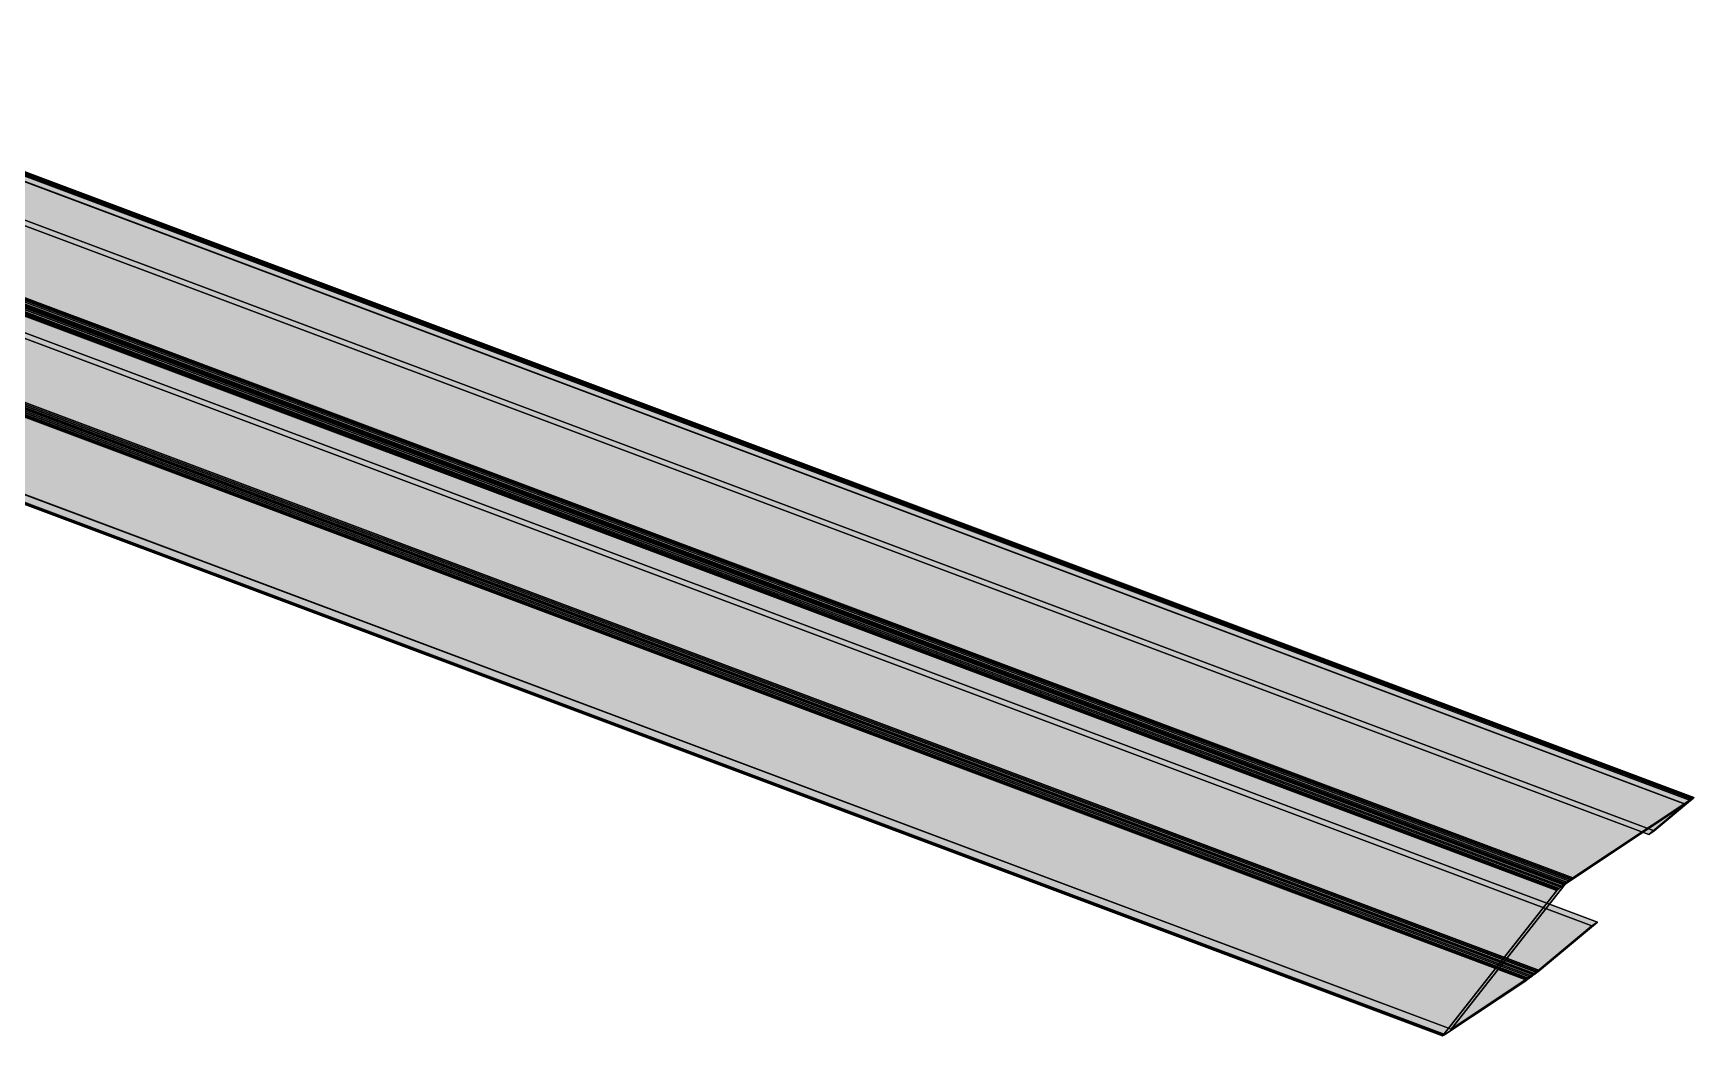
# Model space of a CAD drawing. Header units: millimetres. Extents: x 50 to 612415, y 2 to 4150.
# Drawn here: x 507085.2 to 507453.4, y 1958.2 to 2180.6 of the extents above; entities that cross this region are included whole.
import ezdxf

# ---------------------------------------------------------------- set-up
doc = ezdxf.new("R2010")
doc.units = ezdxf.units.MM
doc.layers.add('HATCH', color=8, linetype='Continuous', lineweight=9)
doc.layers.add('OUTLINE', color=7, linetype='Continuous', lineweight=25)

msp = doc.modelspace()

# ---------------------------------------------------------------- hatches: boundary and pattern name
at = {"layer": 'HATCH', "true_color": 0x617c87}
for points in [[(505332.453, 2778.502), (505358.826, 2796.084), (507452.91, 2010.802), (507426.537, 1993.22)], [(505360.265, 2793.808), (505333.892, 2776.226), (507425.099, 1992.023), (507451.471, 2009.605)], [(505369.702, 2781.767), (505368.499, 2780.965), (507443.397, 2002.878), (507444.6, 2003.68)], [(505332.052, 2776.784), (505331.991, 2777.24), (507425.227, 1992.276), (507424.846, 1991.986)], [(505333.863, 2776.147), (505333.867, 2776.119), (507424.993, 1991.946), (507425.017, 1991.964)], [(505499.791, 2706.735), (505500.994, 2707.537), (507431.992, 1983.412), (507430.789, 1982.61)], [(505494.482, 2674.078), (505512.662, 2686.199), (507417.758, 1971.788), (507399.578, 1959.667)], [(505512.662, 2686.199), (505512.675, 2686.21), (507417.774, 1971.798), (507417.758, 1971.788)], [(505512.691, 2686.269), (505512.689, 2686.294), (507417.854, 1971.857), (507417.832, 1971.841)], [(505514.536, 2685.445), (505514.567, 2685.041), (507417.503, 1971.44), (507417.85, 1971.702)], [(505514.101, 2683.923), (505495.921, 2671.803), (507398.139, 1958.471), (507416.319, 1970.591)], [(505514.301, 2684.108), (505514.101, 2683.923), (507416.319, 1970.591), (507416.565, 1970.759)]]:
    msp.add_hatch(color=145, dxfattribs=at).paths.add_polyline_path(points)
at = {"layer": 'HATCH', "true_color": 0x607b86}
for points in [[(505358.826, 2796.084), (505359.105, 2796.204), (507453.131, 2010.944), (507452.91, 2010.802)], [(505360.28, 2793.815), (505360.265, 2793.808), (507451.471, 2009.605), (507451.484, 2009.614)], [(505512.689, 2686.294), (505512.684, 2686.321), (507417.876, 1971.874), (507417.854, 1971.857)], [(505514.445, 2685.877), (505514.536, 2685.445), (507417.85, 1971.702), (507418.198, 1971.97)], [(505494.467, 2674.071), (505494.482, 2674.078), (507399.578, 1959.667), (507399.566, 1959.659)], [(505495.921, 2671.803), (505495.68, 2671.692), (507397.943, 1958.344), (507398.139, 1958.471)]]:
    msp.add_hatch(color=155, dxfattribs=at).paths.add_polyline_path(points)
at = {"layer": 'HATCH', "true_color": 0x5f7984}
msp.add_hatch(color=155, dxfattribs=at).paths.add_polyline_path([(505359.105, 2796.204), (505359.434, 2796.226), (507453.285, 2011.032), (507453.131, 2010.944)])
at = {"layer": 'HATCH', "true_color": 0x5d7782}
msp.add_hatch(color=155, dxfattribs=at).paths.add_polyline_path([(505359.434, 2796.226), (505359.797, 2796.15), (507453.365, 2011.062), (507453.285, 2011.032)])
at = {"layer": 'HATCH', "true_color": 0x5b747f}
for points in [[(505359.797, 2796.15), (505360.183, 2795.978), (507453.368, 2011.033), (507453.365, 2011.062)], [(505368.499, 2780.965), (505360.441, 2793.71), (507451.456, 2009.579), (507443.397, 2002.878)], [(505361.644, 2794.512), (505369.702, 2781.767), (507444.6, 2003.68), (507452.659, 2010.381)], [(505512.647, 2686.404), (505499.791, 2706.735), (507430.789, 1982.61), (507417.934, 1971.921)], [(505500.994, 2707.537), (505513.849, 2687.206), (507419.137, 1972.723), (507431.992, 1983.412)]]:
    msp.add_hatch(color=147, dxfattribs=at).paths.add_polyline_path(points)
at = {"layer": 'HATCH', "true_color": 0x59727c}
msp.add_hatch(color=147, dxfattribs=at).paths.add_polyline_path([(505360.183, 2795.978), (505360.575, 2795.716), (507453.295, 2010.946), (507453.368, 2011.033)])
at = {"layer": 'HATCH', "true_color": 0x576f79}
msp.add_hatch(color=147, dxfattribs=at).paths.add_polyline_path([(505360.575, 2795.716), (505360.959, 2795.376), (507453.148, 2010.804), (507453.295, 2010.946)])
at = {"layer": 'HATCH', "true_color": 0x58707a}
msp.add_hatch(color=147, dxfattribs=at).paths.add_polyline_path([(505360.959, 2795.376), (505361.32, 2794.969), (507452.933, 2010.614), (507453.148, 2010.804)])
at = {"layer": 'HATCH', "true_color": 0x5a737e}
for points in [[(505361.32, 2794.969), (505361.644, 2794.512), (507452.659, 2010.381), (507452.933, 2010.614)], [(505360.36, 2793.795), (505360.339, 2793.807), (507451.501, 2009.621), (507451.499, 2009.618)], [(505360.441, 2793.71), (505360.423, 2793.735), (507451.471, 2009.592), (507451.456, 2009.579)], [(505494.388, 2674.09), (505494.409, 2674.079), (507399.549, 1959.651), (507399.55, 1959.654)], [(505494.765, 2671.808), (505494.425, 2671.991), (507397.698, 1958.264), (507397.673, 1958.217)]]:
    msp.add_hatch(color=147, dxfattribs=at).paths.add_polyline_path(points)
at = {"layer": 'HATCH', "true_color": 0x5f7985}
for points in [[(505360.298, 2793.817), (505360.28, 2793.815), (507451.484, 2009.614), (507451.493, 2009.619)], [(505512.684, 2686.321), (505512.674, 2686.349), (507417.897, 1971.89), (507417.876, 1971.874)], [(505514.297, 2686.324), (505514.445, 2685.877), (507418.198, 1971.97), (507418.535, 1972.235)], [(505494.449, 2674.069), (505494.467, 2674.071), (507399.566, 1959.659), (507399.556, 1959.654)], [(505495.68, 2671.692), (505495.402, 2671.656), (507397.797, 1958.258), (507397.943, 1958.344)]]:
    msp.add_hatch(color=155, dxfattribs=at).paths.add_polyline_path(points)
at = {"layer": 'HATCH', "true_color": 0x5e7883}
for points in [[(505360.318, 2793.814), (505360.298, 2793.817), (507451.493, 2009.619), (507451.499, 2009.622)], [(505332.38, 2775.813), (505332.184, 2776.303), (507424.472, 1991.695), (507424.116, 1991.412)], [(505333.875, 2776.089), (505333.887, 2776.058), (507424.947, 1991.91), (507424.969, 1991.928)], [(505512.674, 2686.349), (505512.662, 2686.377), (507417.917, 1971.906), (507417.897, 1971.89)], [(505514.096, 2686.771), (505514.297, 2686.324), (507418.535, 1972.235), (507418.851, 1972.488)], [(505494.43, 2674.072), (505494.449, 2674.069), (507399.556, 1959.654), (507399.551, 1959.651)], [(505495.402, 2671.656), (505495.094, 2671.695), (507397.707, 1958.215), (507397.797, 1958.258)]]:
    msp.add_hatch(color=155, dxfattribs=at).paths.add_polyline_path(points)
at = {"layer": 'HATCH', "true_color": 0x5c7580}
for points in [[(505360.339, 2793.807), (505360.318, 2793.814), (507451.499, 2009.622), (507451.501, 2009.621)], [(505512.662, 2686.377), (505512.647, 2686.404), (507417.934, 1971.921), (507417.917, 1971.906)], [(505513.849, 2687.206), (505514.096, 2686.771), (507418.851, 1972.488), (507419.137, 1972.723)]]:
    msp.add_hatch(color=147, dxfattribs=at).paths.add_polyline_path(points)
at = {"layer": 'HATCH', "true_color": 0x58717b}
for points in [[(505360.382, 2793.778), (505360.36, 2793.795), (507451.499, 2009.618), (507451.493, 2009.612)], [(505360.423, 2793.735), (505360.403, 2793.758), (507451.484, 2009.603), (507451.471, 2009.592)], [(505333.28, 2774.469), (505332.938, 2774.879), (507423.513, 1990.914), (507423.287, 1990.717)], [(505334.027, 2773.836), (505333.647, 2774.117), (507423.123, 1990.564), (507423.027, 1990.461)], [(505333.922, 2776), (505333.943, 2775.974), (507424.895, 1991.867), (507424.909, 1991.879)], [(505333.966, 2775.952), (505333.99, 2775.934), (507424.879, 1991.851), (507424.885, 1991.857)]]:
    msp.add_hatch(color=147, dxfattribs=at).paths.add_polyline_path(points)
at = {"layer": 'HATCH', "true_color": 0x566e78}
for points in [[(505360.403, 2793.758), (505360.382, 2793.778), (507451.493, 2009.612), (507451.484, 2009.603)], [(505333.647, 2774.117), (505333.28, 2774.469), (507423.287, 1990.717), (507423.123, 1990.564)], [(505333.943, 2775.974), (505333.966, 2775.952), (507424.885, 1991.857), (507424.895, 1991.867)], [(505494.425, 2671.991), (505494.425, 2671.991), (507397.698, 1958.264), (507397.698, 1958.264)], [(507397.673, 1958.217), (507397.698, 1958.264), (507397.698, 1958.264)]]:
    msp.add_hatch(color=147, dxfattribs=at).paths.add_polyline_path(points)
at = {"layer": 'HATCH', "true_color": 0x627c88}
for points in [[(505331.991, 2777.24), (505332.003, 2777.653), (507425.599, 1992.554), (507425.227, 1992.276)], [(505333.864, 2776.173), (505333.863, 2776.147), (507425.017, 1991.964), (507425.04, 1991.982)]]:
    msp.add_hatch(color=145, dxfattribs=at).paths.add_polyline_path(points)
at = {"layer": 'HATCH', "true_color": 0x627d88}
for points in [[(505332.003, 2777.653), (505332.086, 2778.01), (507425.95, 1992.81), (507425.599, 1992.554)], [(505332.086, 2778.01), (505332.238, 2778.296), (507426.267, 1993.035), (507425.95, 1992.81)], [(505333.869, 2776.195), (505333.864, 2776.173), (507425.04, 1991.982), (507425.062, 1991.998)], [(505333.878, 2776.213), (505333.869, 2776.195), (507425.062, 1991.998), (507425.082, 1992.012)], [(505512.675, 2686.21), (505512.684, 2686.226), (507417.792, 1971.811), (507417.774, 1971.798)], [(505512.684, 2686.226), (505512.689, 2686.246), (507417.811, 1971.825), (507417.792, 1971.811)], [(505512.689, 2686.246), (505512.691, 2686.269), (507417.832, 1971.841), (507417.811, 1971.825)], [(505514.448, 2684.362), (505514.301, 2684.108), (507416.565, 1970.759), (507416.851, 1970.961)], [(505514.537, 2684.676), (505514.448, 2684.362), (507416.851, 1970.961), (507417.166, 1971.19)], [(505514.567, 2685.041), (505514.537, 2684.676), (507417.166, 1971.19), (507417.503, 1971.44)]]:
    msp.add_hatch(color=145, dxfattribs=at).paths.add_polyline_path(points)
at = {"layer": 'HATCH', "true_color": 0x607a85}
for points in [[(505332.184, 2776.303), (505332.052, 2776.784), (507424.846, 1991.986), (507424.472, 1991.695)], [(505333.867, 2776.119), (505333.875, 2776.089), (507424.969, 1991.928), (507424.993, 1991.946)]]:
    msp.add_hatch(color=155, dxfattribs=at).paths.add_polyline_path(points)
at = {"layer": 'HATCH', "true_color": 0x617c88}
for points in [[(505332.238, 2778.296), (505332.453, 2778.502), (507426.537, 1993.22), (507426.267, 1993.035)], [(505333.892, 2776.226), (505333.878, 2776.213), (507425.082, 1992.012), (507425.099, 1992.023)]]:
    msp.add_hatch(color=145, dxfattribs=at).paths.add_polyline_path(points)
at = {"layer": 'HATCH', "true_color": 0x5d7681}
for points in [[(505332.635, 2775.333), (505332.38, 2775.813), (507424.116, 1991.412), (507423.792, 1991.149)], [(505333.887, 2776.058), (505333.903, 2776.028), (507424.927, 1991.894), (507424.947, 1991.91)]]:
    msp.add_hatch(color=155, dxfattribs=at).paths.add_polyline_path(points)
at = {"layer": 'HATCH', "true_color": 0x5b747e}
for points in [[(505332.938, 2774.879), (505332.635, 2775.333), (507423.792, 1991.149), (507423.513, 1990.914)], [(505333.903, 2776.028), (505333.922, 2776), (507424.909, 1991.879), (507424.927, 1991.894)], [(507424.846, 1991.986), (507453.365, 2011.062), (507453.368, 2011.033)], [(507424.846, 1991.986), (507453.285, 2011.032), (507453.365, 2011.062)], [(507424.846, 1991.986), (507453.368, 2011.033), (507453.295, 2010.946)], [(507424.846, 1991.986), (507453.131, 2010.944), (507453.285, 2011.032)], [(507424.846, 1991.986), (507453.295, 2010.946), (507453.148, 2010.804)], [(507424.846, 1991.986), (507452.91, 2010.802), (507453.131, 2010.944)], [(507424.846, 1991.986), (507453.148, 2010.804), (507452.933, 2010.614)], [(507424.846, 1991.986), (507426.537, 1993.22), (507452.91, 2010.802)], [(507424.846, 1991.986), (507452.933, 2010.614), (507425.099, 1992.023)], [(507452.933, 2010.614), (507451.471, 2009.605), (507425.099, 1992.023)], [(507452.933, 2010.614), (507444.6, 2003.68), (507443.397, 2002.878)], [(507452.933, 2010.614), (507443.397, 2002.878), (507451.456, 2009.579)], [(507452.933, 2010.614), (507452.659, 2010.381), (507444.6, 2003.68)], [(507452.933, 2010.614), (507451.456, 2009.579), (507451.471, 2009.592)], [(507452.933, 2010.614), (507451.471, 2009.592), (507451.484, 2009.603)], [(507452.933, 2010.614), (507451.484, 2009.614), (507451.471, 2009.605)], [(507452.933, 2010.614), (507451.484, 2009.603), (507451.493, 2009.612)], [(507452.933, 2010.614), (507451.493, 2009.619), (507451.484, 2009.614)], [(507452.933, 2010.614), (507451.493, 2009.612), (507451.499, 2009.618)], [(507452.933, 2010.614), (507451.499, 2009.622), (507451.493, 2009.619)], [(507452.933, 2010.614), (507451.499, 2009.618), (507451.501, 2009.621)], [(507452.933, 2010.614), (507451.501, 2009.621), (507451.499, 2009.622)], [(507424.846, 1991.986), (507426.267, 1993.035), (507426.537, 1993.22)], [(507424.846, 1991.986), (507425.95, 1992.81), (507426.267, 1993.035)], [(507424.846, 1991.986), (507425.599, 1992.554), (507425.95, 1992.81)], [(507424.846, 1991.986), (507425.227, 1992.276), (507425.599, 1992.554)], [(507424.846, 1991.986), (507425.099, 1992.023), (507425.082, 1992.012)], [(507397.673, 1958.217), (507424.846, 1991.986), (507399.55, 1959.654)], [(507397.673, 1958.217), (507424.472, 1991.695), (507424.846, 1991.986)], [(507397.673, 1958.217), (507424.116, 1991.412), (507424.472, 1991.695)], [(507397.673, 1958.217), (507423.792, 1991.149), (507424.116, 1991.412)], [(507397.673, 1958.217), (507423.513, 1990.914), (507423.792, 1991.149)], [(507397.673, 1958.217), (507423.287, 1990.717), (507423.513, 1990.914)], [(507397.673, 1958.217), (507423.123, 1990.564), (507423.287, 1990.717)], [(507397.673, 1958.217), (507423.027, 1990.461), (507423.123, 1990.564)], [(507397.673, 1958.217), (507397.698, 1958.264), (507423.027, 1990.461)], [(507424.846, 1991.986), (507424.879, 1991.851), (507399.55, 1959.654)], [(507424.846, 1991.986), (507425.082, 1992.012), (507425.062, 1991.998)], [(507424.846, 1991.986), (507425.062, 1991.998), (507425.04, 1991.982)], [(507424.846, 1991.986), (507424.885, 1991.857), (507424.879, 1991.851)], [(507424.846, 1991.986), (507424.895, 1991.867), (507424.885, 1991.857)], [(507424.846, 1991.986), (507424.909, 1991.879), (507424.895, 1991.867)], [(507424.846, 1991.986), (507424.927, 1991.894), (507424.909, 1991.879)], [(507424.846, 1991.986), (507424.947, 1991.91), (507424.927, 1991.894)], [(507424.846, 1991.986), (507424.969, 1991.928), (507424.947, 1991.91)], [(507424.846, 1991.986), (507424.993, 1991.946), (507424.969, 1991.928)], [(507424.846, 1991.986), (507425.017, 1991.964), (507424.993, 1991.946)], [(507424.846, 1991.986), (507425.04, 1991.982), (507425.017, 1991.964)], [(507417.934, 1971.921), (507431.992, 1983.412), (507419.137, 1972.723)], [(507417.934, 1971.921), (507430.789, 1982.61), (507431.992, 1983.412)], [(507416.319, 1970.591), (507397.673, 1958.217), (507417.758, 1971.788)], [(507397.673, 1958.217), (507399.578, 1959.667), (507417.758, 1971.788)], [(507416.319, 1970.591), (507397.707, 1958.215), (507397.673, 1958.217)], [(507416.319, 1970.591), (507397.797, 1958.258), (507397.707, 1958.215)], [(507416.319, 1970.591), (507397.943, 1958.344), (507397.797, 1958.258)], [(507416.319, 1970.591), (507398.139, 1958.471), (507397.943, 1958.344)], [(507417.934, 1971.921), (507416.565, 1970.759), (507416.319, 1970.591)], [(507417.917, 1971.906), (507417.934, 1971.921), (507416.319, 1970.591)], [(507417.897, 1971.89), (507417.917, 1971.906), (507416.319, 1970.591)], [(507416.319, 1970.591), (507417.876, 1971.874), (507417.897, 1971.89)], [(507416.319, 1970.591), (507417.854, 1971.857), (507417.876, 1971.874)], [(507416.319, 1970.591), (507417.832, 1971.841), (507417.854, 1971.857)], [(507416.319, 1970.591), (507417.811, 1971.825), (507417.832, 1971.841)], [(507416.319, 1970.591), (507417.792, 1971.811), (507417.811, 1971.825)], [(507416.319, 1970.591), (507417.774, 1971.798), (507417.792, 1971.811)], [(507416.319, 1970.591), (507417.758, 1971.788), (507417.774, 1971.798)], [(507417.934, 1971.921), (507416.851, 1970.961), (507416.565, 1970.759)], [(507417.934, 1971.921), (507417.166, 1971.19), (507416.851, 1970.961)], [(507417.934, 1971.921), (507417.503, 1971.44), (507417.166, 1971.19)], [(507417.934, 1971.921), (507417.85, 1971.702), (507417.503, 1971.44)], [(507417.934, 1971.921), (507418.198, 1971.97), (507417.85, 1971.702)], [(507417.934, 1971.921), (507419.137, 1972.723), (507418.851, 1972.488)], [(507417.934, 1971.921), (507418.851, 1972.488), (507418.535, 1972.235)], [(507417.934, 1971.921), (507418.535, 1972.235), (507418.198, 1971.97)], [(507397.673, 1958.217), (507399.566, 1959.659), (507399.578, 1959.667)], [(507397.673, 1958.217), (507399.556, 1959.654), (507399.566, 1959.659)], [(507397.673, 1958.217), (507399.551, 1959.651), (507399.556, 1959.654)], [(507397.673, 1958.217), (507399.55, 1959.654), (507399.549, 1959.651)], [(507397.673, 1958.217), (507399.549, 1959.651), (507399.551, 1959.651)]]:
    msp.add_hatch(color=147, dxfattribs=at).paths.add_polyline_path(points)
at = {"layer": 'HATCH', "true_color": 0x59727d}
for points in [[(505333.99, 2775.934), (505494.388, 2674.09), (507399.55, 1959.654), (507424.879, 1991.851)], [(505494.425, 2671.991), (505334.027, 2773.836), (507423.027, 1990.461), (507397.698, 1958.264)]]:
    msp.add_hatch(color=147, dxfattribs=at).paths.add_polyline_path(points)
at = {"layer": 'HATCH', "true_color": 0x5c7681}
for points in [[(505494.409, 2674.079), (505494.43, 2674.072), (507399.551, 1959.651), (507399.549, 1959.651)], [(505495.094, 2671.695), (505494.765, 2671.808), (507397.673, 1958.217), (507397.707, 1958.215)]]:
    msp.add_hatch(color=155, dxfattribs=at).paths.add_polyline_path(points)

# ---------------------------------------------------------------- linework, layer by layer
at = {"layer": 'OUTLINE', "color": 139, "true_color": 0x42544a}
for p, q in [((507452.91, 2010.802), (505358.826, 2796.084)), ((505358.826, 2796.084), (507452.91, 2010.802)), ((507453.131, 2010.944), (505359.105, 2796.204)), ((505359.105, 2796.204), (507453.131, 2010.944)), ((507453.285, 2011.032), (505359.434, 2796.226)), ((505359.434, 2796.226), (507453.285, 2011.032)), ((507453.365, 2011.062), (505359.797, 2796.15)), ((505359.797, 2796.15), (507453.365, 2011.062)), ((507453.368, 2011.033), (505360.183, 2795.978)), ((505360.183, 2795.978), (507453.368, 2011.033)), ((507453.295, 2010.946), (505360.575, 2795.716)), ((505360.575, 2795.716), (507453.295, 2010.946)), ((507453.148, 2010.804), (505360.959, 2795.376)), ((505360.959, 2795.376), (507453.148, 2010.804)), ((507452.933, 2010.614), (505361.32, 2794.969)), ((505361.32, 2794.969), (507452.933, 2010.614)), ((505360.265, 2793.808), (507451.471, 2009.605)), ((507451.471, 2009.605), (505360.265, 2793.808)), ((505360.28, 2793.815), (507451.484, 2009.614)), ((507451.484, 2009.614), (505360.28, 2793.815)), ((505360.298, 2793.817), (507451.493, 2009.619)), ((507451.493, 2009.619), (505360.298, 2793.817)), ((505360.318, 2793.814), (507451.499, 2009.622)), ((507451.499, 2009.622), (505360.318, 2793.814)), ((505360.339, 2793.807), (507451.501, 2009.621)), ((507451.501, 2009.621), (505360.339, 2793.807)), ((505360.36, 2793.795), (507451.499, 2009.618)), ((507451.499, 2009.618), (505360.36, 2793.795)), ((505360.382, 2793.778), (507451.493, 2009.612)), ((507451.493, 2009.612), (505360.382, 2793.778)), ((505360.403, 2793.758), (507451.484, 2009.603)), ((507451.484, 2009.603), (505360.403, 2793.758)), ((505360.423, 2793.735), (507451.471, 2009.592)), ((507451.471, 2009.592), (505360.423, 2793.735)), ((505360.441, 2793.71), (507451.456, 2009.579)), ((507451.456, 2009.579), (505360.441, 2793.71)), ((507452.659, 2010.381), (505361.644, 2794.512)), ((505361.644, 2794.512), (507452.659, 2010.381)), ((505368.499, 2780.965), (507443.397, 2002.878)), ((507443.397, 2002.878), (505368.499, 2780.965)), ((507444.6, 2003.68), (505369.702, 2781.767)), ((505369.702, 2781.767), (507444.6, 2003.68)), ((507425.227, 1992.276), (505331.991, 2777.24)), ((505331.991, 2777.24), (507425.227, 1992.276)), ((507425.599, 1992.554), (505332.003, 2777.653)), ((505332.003, 2777.653), (507425.599, 1992.554)), ((505332.052, 2776.784), (507424.846, 1991.986)), ((507424.846, 1991.986), (505332.052, 2776.784)), ((507425.95, 1992.81), (505332.086, 2778.01)), ((505332.086, 2778.01), (507425.95, 1992.81)), ((505332.184, 2776.303), (507424.472, 1991.695)), ((507424.472, 1991.695), (505332.184, 2776.303)), ((507426.267, 1993.035), (505332.238, 2778.296)), ((505332.238, 2778.296), (507426.267, 1993.035)), ((507426.537, 1993.22), (505332.453, 2778.502)), ((505332.453, 2778.502), (507426.537, 1993.22)), ((505332.38, 2775.813), (507424.116, 1991.412)), ((507424.116, 1991.412), (505332.38, 2775.813)), ((505332.635, 2775.333), (507423.792, 1991.149)), ((507423.792, 1991.149), (505332.635, 2775.333)), ((505332.938, 2774.879), (507423.513, 1990.914)), ((507423.513, 1990.914), (505332.938, 2774.879)), ((505333.28, 2774.469), (507423.287, 1990.717)), ((507423.287, 1990.717), (505333.28, 2774.469)), ((505333.647, 2774.117), (507423.123, 1990.564)), ((507423.123, 1990.564), (505333.647, 2774.117)), ((505333.863, 2776.147), (507425.017, 1991.964)), ((507425.017, 1991.964), (505333.863, 2776.147)), ((505333.864, 2776.173), (507425.04, 1991.982)), ((507425.04, 1991.982), (505333.864, 2776.173)), ((507424.993, 1991.946), (505333.867, 2776.119)), ((505333.867, 2776.119), (507424.993, 1991.946)), ((505333.869, 2776.195), (507425.062, 1991.998)), ((507425.062, 1991.998), (505333.869, 2776.195)), ((507424.969, 1991.928), (505333.875, 2776.089)), ((505333.875, 2776.089), (507424.969, 1991.928)), ((505333.878, 2776.213), (507425.082, 1992.012)), ((507425.082, 1992.012), (505333.878, 2776.213)), ((507424.947, 1991.91), (505333.887, 2776.058)), ((505333.887, 2776.058), (507424.947, 1991.91)), ((505333.892, 2776.226), (507425.099, 1992.023)), ((507425.099, 1992.023), (505333.892, 2776.226)), ((507424.927, 1991.894), (505333.903, 2776.028)), ((505333.903, 2776.028), (507424.927, 1991.894)), ((507424.909, 1991.879), (505333.922, 2776)), ((505333.922, 2776), (507424.909, 1991.879)), ((507424.895, 1991.867), (505333.943, 2775.974)), ((505333.943, 2775.974), (507424.895, 1991.867)), ((507424.885, 1991.857), (505333.966, 2775.952)), ((505333.966, 2775.952), (507424.885, 1991.857)), ((507424.879, 1991.851), (505333.99, 2775.934)), ((505333.99, 2775.934), (507424.879, 1991.851)), ((505334.027, 2773.836), (507423.027, 1990.461)), ((507423.027, 1990.461), (505334.027, 2773.836)), ((505499.791, 2706.735), (507430.789, 1982.61)), ((507430.789, 1982.61), (505499.791, 2706.735)), ((507431.992, 1983.412), (505500.994, 2707.537)), ((505500.994, 2707.537), (507431.992, 1983.412)), ((505512.647, 2686.404), (507417.934, 1971.921)), ((507417.934, 1971.921), (505512.647, 2686.404)), ((505512.662, 2686.377), (507417.917, 1971.906)), ((507417.917, 1971.906), (505512.662, 2686.377)), ((507417.758, 1971.788), (505512.662, 2686.199)), ((505512.662, 2686.199), (507417.758, 1971.788)), ((505512.674, 2686.349), (507417.897, 1971.89)), ((507417.897, 1971.89), (505512.674, 2686.349)), ((507417.774, 1971.798), (505512.675, 2686.21)), ((505512.675, 2686.21), (507417.774, 1971.798)), ((505512.684, 2686.321), (507417.876, 1971.874)), ((507417.876, 1971.874), (505512.684, 2686.321)), ((507417.792, 1971.811), (505512.684, 2686.226)), ((505512.684, 2686.226), (507417.792, 1971.811)), ((507417.854, 1971.857), (505512.689, 2686.294)), ((505512.689, 2686.294), (507417.854, 1971.857)), ((507417.811, 1971.825), (505512.689, 2686.246)), ((505512.689, 2686.246), (507417.811, 1971.825)), ((507417.832, 1971.841), (505512.691, 2686.269)), ((505512.691, 2686.269), (507417.832, 1971.841)), ((507419.137, 1972.723), (505513.849, 2687.206)), ((505513.849, 2687.206), (507419.137, 1972.723)), ((507418.851, 1972.488), (505514.096, 2686.771)), ((505514.096, 2686.771), (507418.851, 1972.488)), ((507418.535, 1972.235), (505514.297, 2686.324)), ((505514.297, 2686.324), (507418.535, 1972.235)), ((507418.198, 1971.97), (505514.445, 2685.877)), ((505514.445, 2685.877), (507418.198, 1971.97)), ((505514.448, 2684.362), (507416.851, 1970.961)), ((507416.851, 1970.961), (505514.448, 2684.362)), ((505514.536, 2685.445), (507417.85, 1971.702)), ((507417.85, 1971.702), (505514.536, 2685.445)), ((505514.537, 2684.676), (507417.166, 1971.19)), ((507417.166, 1971.19), (505514.537, 2684.676)), ((505514.567, 2685.041), (507417.503, 1971.44)), ((507417.503, 1971.44), (505514.567, 2685.041)), ((505514.101, 2683.923), (507416.319, 1970.591)), ((507416.319, 1970.591), (505514.101, 2683.923)), ((505514.301, 2684.108), (507416.565, 1970.759)), ((507416.565, 1970.759), (505514.301, 2684.108)), ((507399.55, 1959.654), (505494.388, 2674.09)), ((505494.388, 2674.09), (507399.55, 1959.654)), ((507399.549, 1959.651), (505494.409, 2674.079)), ((505494.409, 2674.079), (507399.549, 1959.651)), ((507399.551, 1959.651), (505494.43, 2674.072)), ((505494.43, 2674.072), (507399.551, 1959.651)), ((507399.556, 1959.654), (505494.449, 2674.069)), ((505494.449, 2674.069), (507399.556, 1959.654)), ((507399.566, 1959.659), (505494.467, 2674.071)), ((505494.467, 2674.071), (507399.566, 1959.659)), ((507399.578, 1959.667), (505494.482, 2674.078)), ((505494.482, 2674.078), (507399.578, 1959.667)), ((505494.425, 2671.991), (507397.698, 1958.264)), ((505494.425, 2671.991), (507397.698, 1958.264)), ((507397.698, 1958.264), (505494.425, 2671.991)), ((507397.698, 1958.264), (505494.425, 2671.991)), ((505494.765, 2671.808), (507397.673, 1958.217)), ((507397.673, 1958.217), (505494.765, 2671.808)), ((505495.094, 2671.695), (507397.707, 1958.215)), ((507397.707, 1958.215), (505495.094, 2671.695)), ((505495.402, 2671.656), (507397.797, 1958.258)), ((507397.797, 1958.258), (505495.402, 2671.656)), ((505495.68, 2671.692), (507397.943, 1958.344)), ((507397.943, 1958.344), (505495.68, 2671.692)), ((505495.921, 2671.803), (507398.139, 1958.471)), ((507398.139, 1958.471), (505495.921, 2671.803)), ((507452.91, 2010.802), (507426.537, 1993.22)), ((507426.537, 1993.22), (507452.91, 2010.802)), ((507452.659, 2010.381), (507452.933, 2010.614)), ((507452.933, 2010.614), (507452.659, 2010.381)), ((507453.131, 2010.944), (507452.91, 2010.802)), ((507452.91, 2010.802), (507453.131, 2010.944)), ((507452.933, 2010.614), (507453.148, 2010.804)), ((507453.148, 2010.804), (507452.933, 2010.614)), ((507453.285, 2011.032), (507453.131, 2010.944)), ((507453.131, 2010.944), (507453.285, 2011.032)), ((507453.148, 2010.804), (507453.295, 2010.946)), ((507453.295, 2010.946), (507453.148, 2010.804)), ((507453.365, 2011.062), (507453.285, 2011.032)), ((507453.285, 2011.032), (507453.365, 2011.062)), ((507453.295, 2010.946), (507453.368, 2011.033)), ((507453.368, 2011.033), (507453.295, 2010.946)), ((507453.368, 2011.033), (507453.365, 2011.062)), ((507453.365, 2011.062), (507453.368, 2011.033)), ((507425.099, 1992.023), (507451.471, 2009.605)), ((507451.471, 2009.605), (507425.099, 1992.023)), ((507451.456, 2009.579), (507443.397, 2002.878)), ((507443.397, 2002.878), (507451.456, 2009.579)), ((507444.6, 2003.68), (507452.659, 2010.381)), ((507452.659, 2010.381), (507444.6, 2003.68)), ((507451.471, 2009.592), (507451.456, 2009.579)), ((507451.456, 2009.579), (507451.471, 2009.592)), ((507451.471, 2009.605), (507451.484, 2009.614)), ((507451.484, 2009.614), (507451.471, 2009.605)), ((507451.484, 2009.603), (507451.471, 2009.592)), ((507451.471, 2009.592), (507451.484, 2009.603)), ((507451.484, 2009.614), (507451.493, 2009.619)), ((507451.493, 2009.619), (507451.484, 2009.614)), ((507451.493, 2009.612), (507451.484, 2009.603)), ((507451.484, 2009.603), (507451.493, 2009.612)), ((507451.493, 2009.619), (507451.499, 2009.622)), ((507451.499, 2009.622), (507451.493, 2009.619)), ((507451.499, 2009.618), (507451.493, 2009.612)), ((507451.493, 2009.612), (507451.499, 2009.618)), ((507451.499, 2009.622), (507451.501, 2009.621)), ((507451.501, 2009.621), (507451.499, 2009.622)), ((507451.501, 2009.621), (507451.499, 2009.618)), ((507451.499, 2009.618), (507451.501, 2009.621)), ((507443.397, 2002.878), (507444.6, 2003.68)), ((507444.6, 2003.68), (507443.397, 2002.878)), ((507425.227, 1992.276), (507424.846, 1991.986)), ((507424.846, 1991.986), (507425.227, 1992.276)), ((507425.082, 1992.012), (507425.099, 1992.023)), ((507425.099, 1992.023), (507425.082, 1992.012)), ((507425.599, 1992.554), (507425.227, 1992.276)), ((507425.227, 1992.276), (507425.599, 1992.554)), ((507425.95, 1992.81), (507425.599, 1992.554)), ((507425.599, 1992.554), (507425.95, 1992.81)), ((507426.267, 1993.035), (507425.95, 1992.81)), ((507425.95, 1992.81), (507426.267, 1993.035)), ((507426.537, 1993.22), (507426.267, 1993.035)), ((507426.267, 1993.035), (507426.537, 1993.22)), ((507423.027, 1990.461), (507397.698, 1958.264)), ((507397.698, 1958.264), (507423.027, 1990.461)), ((507399.55, 1959.654), (507424.879, 1991.851)), ((507424.879, 1991.851), (507399.55, 1959.654)), ((507423.123, 1990.564), (507423.027, 1990.461)), ((507423.027, 1990.461), (507423.123, 1990.564)), ((507423.287, 1990.717), (507423.123, 1990.564)), ((507423.123, 1990.564), (507423.287, 1990.717)), ((507423.513, 1990.914), (507423.287, 1990.717)), ((507423.287, 1990.717), (507423.513, 1990.914)), ((507423.792, 1991.149), (507423.513, 1990.914)), ((507423.513, 1990.914), (507423.792, 1991.149)), ((507424.116, 1991.412), (507423.792, 1991.149)), ((507423.792, 1991.149), (507424.116, 1991.412)), ((507424.472, 1991.695), (507424.116, 1991.412)), ((507424.116, 1991.412), (507424.472, 1991.695)), ((507424.846, 1991.986), (507424.472, 1991.695)), ((507424.472, 1991.695), (507424.846, 1991.986)), ((507424.879, 1991.851), (507424.885, 1991.857)), ((507424.885, 1991.857), (507424.879, 1991.851)), ((507424.885, 1991.857), (507424.895, 1991.867)), ((507424.895, 1991.867), (507424.885, 1991.857)), ((507424.895, 1991.867), (507424.909, 1991.879)), ((507424.909, 1991.879), (507424.895, 1991.867)), ((507424.909, 1991.879), (507424.927, 1991.894)), ((507424.927, 1991.894), (507424.909, 1991.879)), ((507424.927, 1991.894), (507424.947, 1991.91)), ((507424.947, 1991.91), (507424.927, 1991.894)), ((507424.947, 1991.91), (507424.969, 1991.928)), ((507424.969, 1991.928), (507424.947, 1991.91)), ((507424.969, 1991.928), (507424.993, 1991.946)), ((507424.993, 1991.946), (507424.969, 1991.928)), ((507424.993, 1991.946), (507425.017, 1991.964)), ((507425.017, 1991.964), (507424.993, 1991.946)), ((507425.017, 1991.964), (507425.04, 1991.982)), ((507425.04, 1991.982), (507425.017, 1991.964)), ((507425.04, 1991.982), (507425.062, 1991.998)), ((507425.062, 1991.998), (507425.04, 1991.982)), ((507425.062, 1991.998), (507425.082, 1992.012)), ((507425.082, 1992.012), (507425.062, 1991.998)), ((507430.789, 1982.61), (507417.934, 1971.921)), ((507417.934, 1971.921), (507430.789, 1982.61)), ((507419.137, 1972.723), (507431.992, 1983.412)), ((507431.992, 1983.412), (507419.137, 1972.723)), ((507431.992, 1983.412), (507430.789, 1982.61)), ((507430.789, 1982.61), (507431.992, 1983.412)), ((507398.139, 1958.471), (507416.319, 1970.591)), ((507416.319, 1970.591), (507398.139, 1958.471)), ((507417.758, 1971.788), (507399.578, 1959.667)), ((507399.578, 1959.667), (507417.758, 1971.788)), ((507416.319, 1970.591), (507416.565, 1970.759)), ((507416.565, 1970.759), (507416.319, 1970.591)), ((507416.565, 1970.759), (507416.851, 1970.961)), ((507416.851, 1970.961), (507416.565, 1970.759)), ((507416.851, 1970.961), (507417.166, 1971.19)), ((507417.166, 1971.19), (507416.851, 1970.961)), ((507417.166, 1971.19), (507417.503, 1971.44)), ((507417.503, 1971.44), (507417.166, 1971.19)), ((507417.503, 1971.44), (507417.85, 1971.702)), ((507417.85, 1971.702), (507417.503, 1971.44)), ((507417.774, 1971.798), (507417.758, 1971.788)), ((507417.758, 1971.788), (507417.774, 1971.798)), ((507417.792, 1971.811), (507417.774, 1971.798)), ((507417.774, 1971.798), (507417.792, 1971.811)), ((507417.811, 1971.825), (507417.792, 1971.811)), ((507417.792, 1971.811), (507417.811, 1971.825)), ((507417.832, 1971.841), (507417.811, 1971.825)), ((507417.811, 1971.825), (507417.832, 1971.841)), ((507417.854, 1971.857), (507417.832, 1971.841)), ((507417.832, 1971.841), (507417.854, 1971.857)), ((507417.85, 1971.702), (507418.198, 1971.97)), ((507418.198, 1971.97), (507417.85, 1971.702)), ((507417.876, 1971.874), (507417.854, 1971.857)), ((507417.854, 1971.857), (507417.876, 1971.874)), ((507417.897, 1971.89), (507417.876, 1971.874)), ((507417.876, 1971.874), (507417.897, 1971.89)), ((507417.917, 1971.906), (507417.897, 1971.89)), ((507417.897, 1971.89), (507417.917, 1971.906)), ((507417.934, 1971.921), (507417.917, 1971.906)), ((507417.917, 1971.906), (507417.934, 1971.921)), ((507418.198, 1971.97), (507418.535, 1972.235)), ((507418.535, 1972.235), (507418.198, 1971.97)), ((507418.535, 1972.235), (507418.851, 1972.488)), ((507418.851, 1972.488), (507418.535, 1972.235)), ((507418.851, 1972.488), (507419.137, 1972.723)), ((507419.137, 1972.723), (507418.851, 1972.488)), ((507399.549, 1959.651), (507399.55, 1959.654)), ((507399.55, 1959.654), (507399.549, 1959.651)), ((507399.551, 1959.651), (507399.549, 1959.651)), ((507399.549, 1959.651), (507399.551, 1959.651)), ((507399.556, 1959.654), (507399.551, 1959.651)), ((507399.551, 1959.651), (507399.556, 1959.654)), ((507399.566, 1959.659), (507399.556, 1959.654)), ((507399.556, 1959.654), (507399.566, 1959.659)), ((507399.578, 1959.667), (507399.566, 1959.659)), ((507399.566, 1959.659), (507399.578, 1959.667)), ((507397.698, 1958.264), (507397.673, 1958.217)), ((507397.673, 1958.217), (507397.698, 1958.264)), ((507397.698, 1958.264), (507397.673, 1958.217)), ((507397.673, 1958.217), (507397.698, 1958.264)), ((507397.673, 1958.217), (507397.707, 1958.215)), ((507397.707, 1958.215), (507397.673, 1958.217)), ((507397.698, 1958.264), (507397.698, 1958.264)), ((507397.698, 1958.264), (507397.698, 1958.264)), ((507397.707, 1958.215), (507397.797, 1958.258)), ((507397.797, 1958.258), (507397.707, 1958.215)), ((507397.797, 1958.258), (507397.943, 1958.344)), ((507397.943, 1958.344), (507397.797, 1958.258)), ((507397.943, 1958.344), (507398.139, 1958.471)), ((507398.139, 1958.471), (507397.943, 1958.344))]:
    msp.add_line(p, q, dxfattribs=at)

doc.saveas('drawing.dxf')
